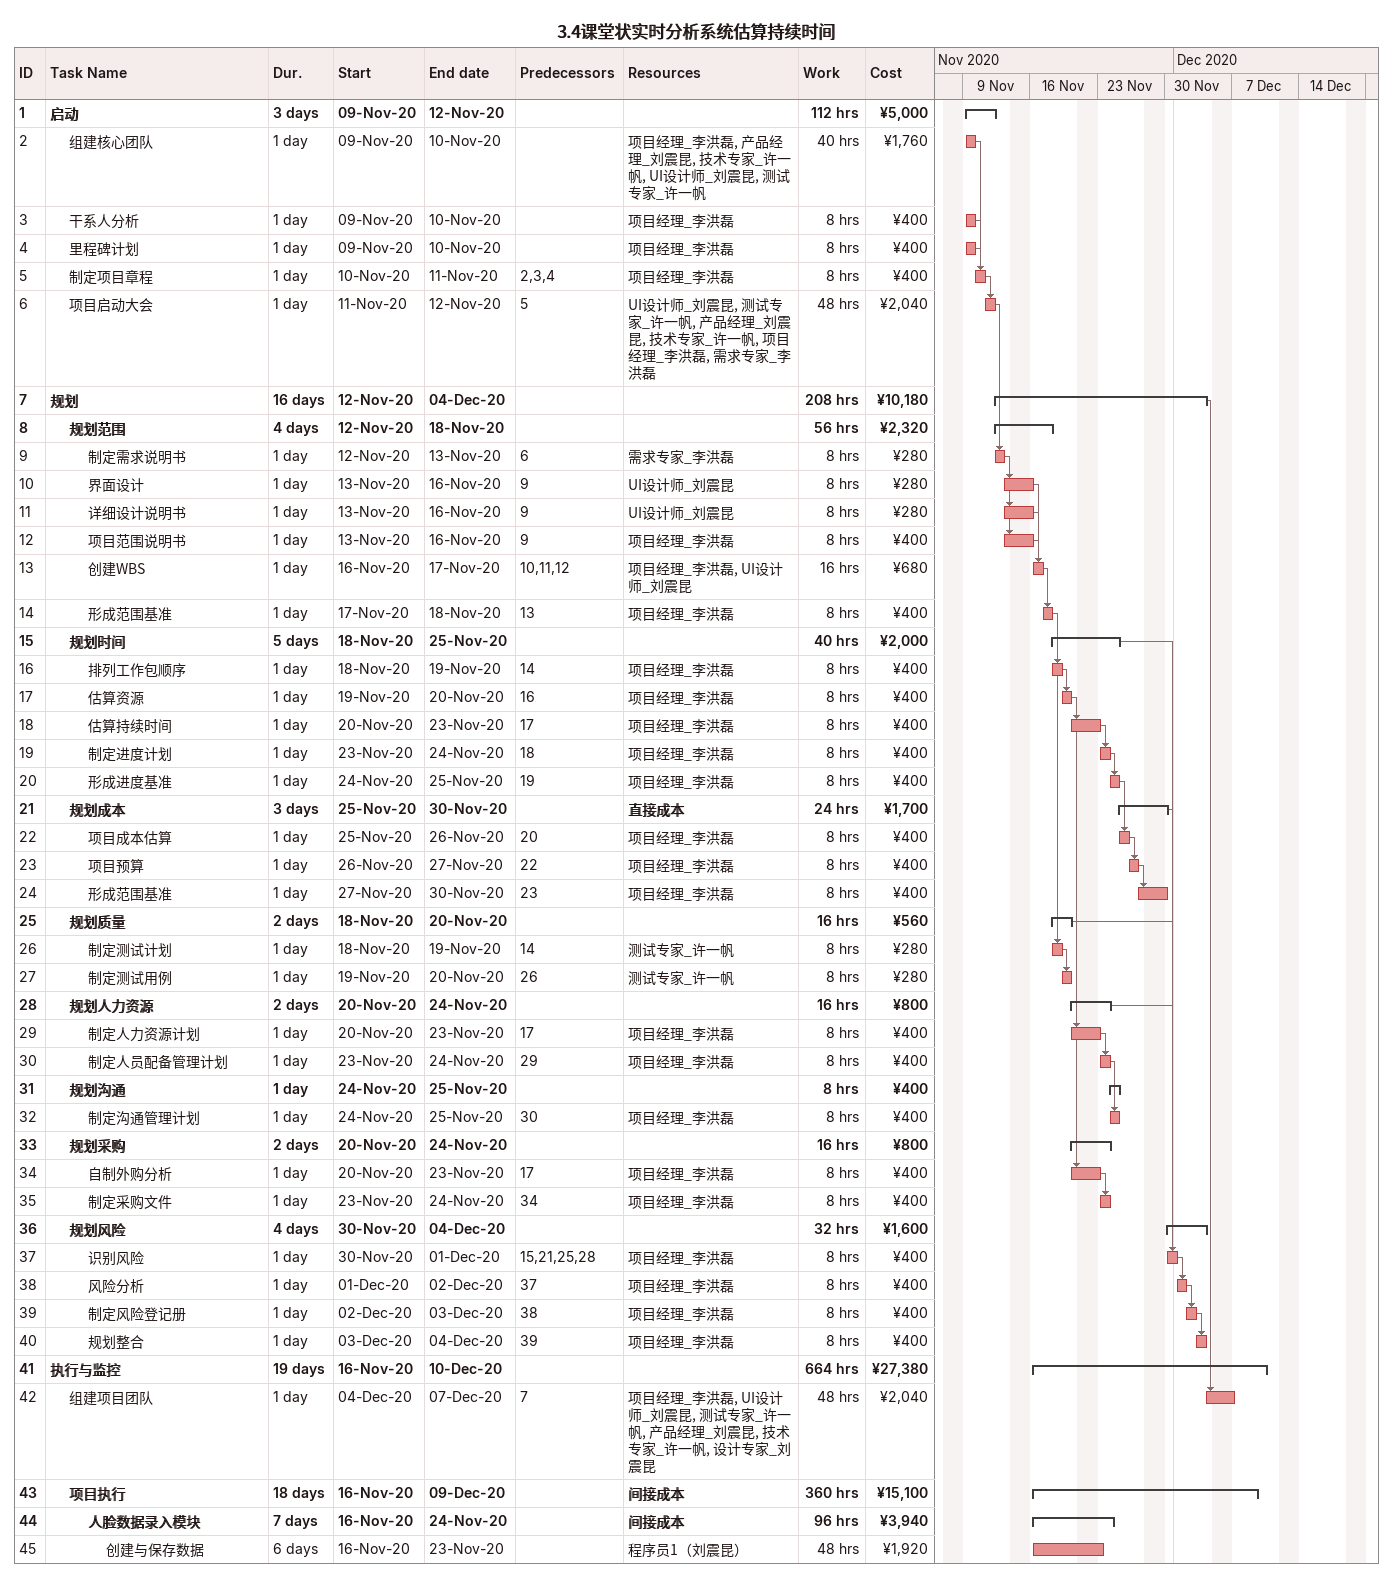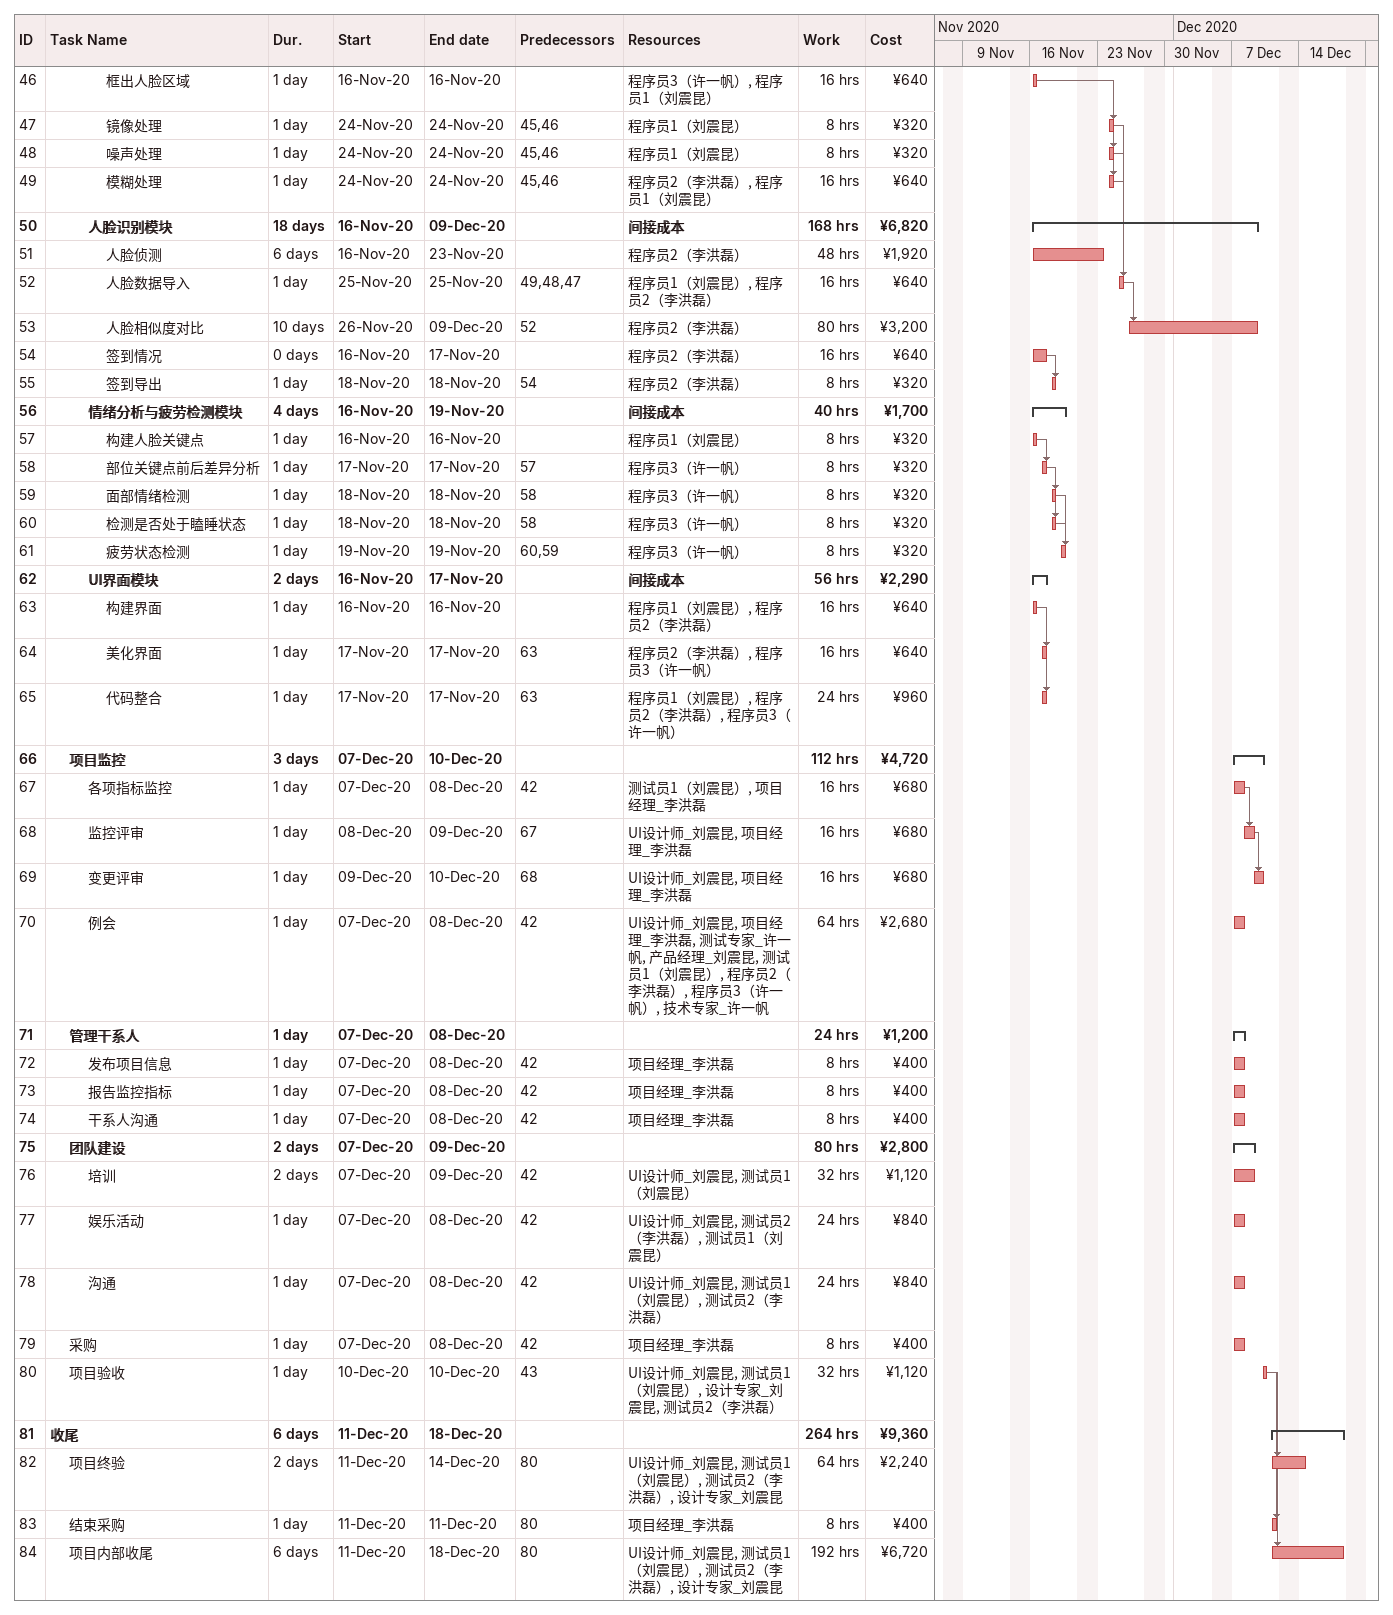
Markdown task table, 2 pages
3.4课堂状实时分析系统估算持续时间

| ID | Level | Task | Duration | Start | Finish | Predecessors | Resources | Work (h) | Cost (¥) |
|---|---|---|---|---|---|---|---|---|---|
| 1 | 1 | **启动** | 3d | 2020-11-09 | 2020-11-12 |  |  | 112 | 5000 |
| 2 | 2 | 组建核心团队 | 1d | 2020-11-09 | 2020-11-10 |  | 项目经理_李洪磊, 产品经理_刘震昆, 技术专家_许一帆, UI设计师_刘震昆, 测试专家_许一帆 | 40 | 1760 |
| 3 | 2 | 干系人分析 | 1d | 2020-11-09 | 2020-11-10 |  | 项目经理_李洪磊 | 8 | 400 |
| 4 | 2 | 里程碑计划 | 1d | 2020-11-09 | 2020-11-10 |  | 项目经理_李洪磊 | 8 | 400 |
| 5 | 2 | 制定项目章程 | 1d | 2020-11-10 | 2020-11-11 | 2, 3, 4 | 项目经理_李洪磊 | 8 | 400 |
| 6 | 2 | 项目启动大会 | 1d | 2020-11-11 | 2020-11-12 | 5 | UI设计师_刘震昆, 测试专家_许一帆, 产品经理_刘震昆, 技术专家_许一帆, 项目经理_李洪磊, 需求专家_李洪磊 | 48 | 2040 |
| 7 | 1 | **规划** | 16d | 2020-11-12 | 2020-12-04 |  |  | 208 | 10180 |
| 8 | 2 | **规划范围** | 4d | 2020-11-12 | 2020-11-18 |  |  | 56 | 2320 |
| 9 | 3 | 制定需求说明书 | 1d | 2020-11-12 | 2020-11-13 | 6 | 需求专家_李洪磊 | 8 | 280 |
| 10 | 3 | 界面设计 | 1d | 2020-11-13 | 2020-11-16 | 9 | UI设计师_刘震昆 | 8 | 280 |
| 11 | 3 | 详细设计说明书 | 1d | 2020-11-13 | 2020-11-16 | 9 | UI设计师_刘震昆 | 8 | 280 |
| 12 | 3 | 项目范围说明书 | 1d | 2020-11-13 | 2020-11-16 | 9 | 项目经理_李洪磊 | 8 | 400 |
| 13 | 3 | 创建WBS | 1d | 2020-11-16 | 2020-11-17 | 10, 11, 12 | 项目经理_李洪磊, UI设计师_刘震昆 | 16 | 680 |
| 14 | 3 | 形成范围基准 | 1d | 2020-11-17 | 2020-11-18 | 13 | 项目经理_李洪磊 | 8 | 400 |
| 15 | 2 | **规划时间** | 5d | 2020-11-18 | 2020-11-25 |  |  | 40 | 2000 |
| 16 | 3 | 排列工作包顺序 | 1d | 2020-11-18 | 2020-11-19 | 14 | 项目经理_李洪磊 | 8 | 400 |
| 17 | 3 | 估算资源 | 1d | 2020-11-19 | 2020-11-20 | 16 | 项目经理_李洪磊 | 8 | 400 |
| 18 | 3 | 估算持续时间 | 1d | 2020-11-20 | 2020-11-23 | 17 | 项目经理_李洪磊 | 8 | 400 |
| 19 | 3 | 制定进度计划 | 1d | 2020-11-23 | 2020-11-24 | 18 | 项目经理_李洪磊 | 8 | 400 |
| 20 | 3 | 形成进度基准 | 1d | 2020-11-24 | 2020-11-25 | 19 | 项目经理_李洪磊 | 8 | 400 |
| 21 | 2 | **规划成本** | 3d | 2020-11-25 | 2020-11-30 |  | 直接成本 | 24 | 1700 |
| 22 | 3 | 项目成本估算 | 1d | 2020-11-25 | 2020-11-26 | 20 | 项目经理_李洪磊 | 8 | 400 |
| 23 | 3 | 项目预算 | 1d | 2020-11-26 | 2020-11-27 | 22 | 项目经理_李洪磊 | 8 | 400 |
| 24 | 3 | 形成范围基准 | 1d | 2020-11-27 | 2020-11-30 | 23 | 项目经理_李洪磊 | 8 | 400 |
| 25 | 2 | **规划质量** | 2d | 2020-11-18 | 2020-11-20 |  |  | 16 | 560 |
| 26 | 3 | 制定测试计划 | 1d | 2020-11-18 | 2020-11-19 | 14 | 测试专家_许一帆 | 8 | 280 |
| 27 | 3 | 制定测试用例 | 1d | 2020-11-19 | 2020-11-20 | 26 | 测试专家_许一帆 | 8 | 280 |
| 28 | 2 | **规划人力资源** | 2d | 2020-11-20 | 2020-11-24 |  |  | 16 | 800 |
| 29 | 3 | 制定人力资源计划 | 1d | 2020-11-20 | 2020-11-23 | 17 | 项目经理_李洪磊 | 8 | 400 |
| 30 | 3 | 制定人员配备管理计划 | 1d | 2020-11-23 | 2020-11-24 | 29 | 项目经理_李洪磊 | 8 | 400 |
| 31 | 2 | **规划沟通** | 1d | 2020-11-24 | 2020-11-25 |  |  | 8 | 400 |
| 32 | 3 | 制定沟通管理计划 | 1d | 2020-11-24 | 2020-11-25 | 30 | 项目经理_李洪磊 | 8 | 400 |
| 33 | 2 | **规划采购** | 2d | 2020-11-20 | 2020-11-24 |  |  | 16 | 800 |
| 34 | 3 | 自制外购分析 | 1d | 2020-11-20 | 2020-11-23 | 17 | 项目经理_李洪磊 | 8 | 400 |
| 35 | 3 | 制定采购文件 | 1d | 2020-11-23 | 2020-11-24 | 34 | 项目经理_李洪磊 | 8 | 400 |
| 36 | 2 | **规划风险** | 4d | 2020-11-30 | 2020-12-04 |  |  | 32 | 1600 |
| 37 | 3 | 识别风险 | 1d | 2020-11-30 | 2020-12-01 | 15, 21, 25, 28 | 项目经理_李洪磊 | 8 | 400 |
| 38 | 3 | 风险分析 | 1d | 2020-12-01 | 2020-12-02 | 37 | 项目经理_李洪磊 | 8 | 400 |
| 39 | 3 | 制定风险登记册 | 1d | 2020-12-02 | 2020-12-03 | 38 | 项目经理_李洪磊 | 8 | 400 |
| 40 | 3 | 规划整合 | 1d | 2020-12-03 | 2020-12-04 | 39 | 项目经理_李洪磊 | 8 | 400 |
| 41 | 1 | **执行与监控** | 19d | 2020-11-16 | 2020-12-10 |  |  | 664 | 27380 |
| 42 | 2 | 组建项目团队 | 1d | 2020-12-04 | 2020-12-07 | 7 | 项目经理_李洪磊, UI设计师_刘震昆, 测试专家_许一帆, 产品经理_刘震昆, 技术专家_许一帆, 设计专家_刘震昆 | 48 | 2040 |
| 43 | 2 | **项目执行** | 18d | 2020-11-16 | 2020-12-09 |  | 间接成本 | 360 | 15100 |
| 44 | 3 | **人脸数据录入模块** | 7d | 2020-11-16 | 2020-11-24 |  | 间接成本 | 96 | 3940 |
| 45 | 4 | 创建与保存数据 | 6d | 2020-11-16 | 2020-11-23 |  | 程序员1（刘震昆） | 48 | 1920 |
| 46 | 4 | 框出人脸区域 | 1d | 2020-11-16 | 2020-11-16 |  | 程序员3（许一帆）, 程序员1（刘震昆） | 16 | 640 |
| 47 | 4 | 镜像处理 | 1d | 2020-11-24 | 2020-11-24 | 45, 46 | 程序员1（刘震昆） | 8 | 320 |
| 48 | 4 | 噪声处理 | 1d | 2020-11-24 | 2020-11-24 | 45, 46 | 程序员1（刘震昆） | 8 | 320 |
| 49 | 4 | 模糊处理 | 1d | 2020-11-24 | 2020-11-24 | 45, 46 | 程序员2（李洪磊）, 程序员1（刘震昆） | 16 | 640 |
| 50 | 3 | **人脸识别模块** | 18d | 2020-11-16 | 2020-12-09 |  | 间接成本 | 168 | 6820 |
| 51 | 4 | 人脸侦测 | 6d | 2020-11-16 | 2020-11-23 |  | 程序员2（李洪磊） | 48 | 1920 |
| 52 | 4 | 人脸数据导入 | 1d | 2020-11-25 | 2020-11-25 | 49, 48, 47 | 程序员1（刘震昆）, 程序员2（李洪磊） | 16 | 640 |
| 53 | 4 | 人脸相似度对比 | 10d | 2020-11-26 | 2020-12-09 | 52 | 程序员2（李洪磊） | 80 | 3200 |
| 54 | 4 | 签到情况 | 0d | 2020-11-16 | 2020-11-17 |  | 程序员2（李洪磊） | 16 | 640 |
| 55 | 4 | 签到导出 | 1d | 2020-11-18 | 2020-11-18 | 54 | 程序员2（李洪磊） | 8 | 320 |
| 56 | 3 | **情绪分析与疲劳检测模块** | 4d | 2020-11-16 | 2020-11-19 |  | 间接成本 | 40 | 1700 |
| 57 | 4 | 构建人脸关键点 | 1d | 2020-11-16 | 2020-11-16 |  | 程序员1（刘震昆） | 8 | 320 |
| 58 | 4 | 部位关键点前后差异分析 | 1d | 2020-11-17 | 2020-11-17 | 57 | 程序员3（许一帆） | 8 | 320 |
| 59 | 4 | 面部情绪检测 | 1d | 2020-11-18 | 2020-11-18 | 58 | 程序员3（许一帆） | 8 | 320 |
| 60 | 4 | 检测是否处于瞌睡状态 | 1d | 2020-11-18 | 2020-11-18 | 58 | 程序员3（许一帆） | 8 | 320 |
| 61 | 4 | 疲劳状态检测 | 1d | 2020-11-19 | 2020-11-19 | 60, 59 | 程序员3（许一帆） | 8 | 320 |
| 62 | 3 | **UI界面模块** | 2d | 2020-11-16 | 2020-11-17 |  | 间接成本 | 56 | 2290 |
| 63 | 4 | 构建界面 | 1d | 2020-11-16 | 2020-11-16 |  | 程序员1（刘震昆）, 程序员2（李洪磊） | 16 | 640 |
| 64 | 4 | 美化界面 | 1d | 2020-11-17 | 2020-11-17 | 63 | 程序员2（李洪磊）, 程序员3（许一帆） | 16 | 640 |
| 65 | 4 | 代码整合 | 1d | 2020-11-17 | 2020-11-17 | 63 | 程序员1（刘震昆）, 程序员2（李洪磊）, 程序员3（许一帆） | 24 | 960 |
| 66 | 2 | **项目监控** | 3d | 2020-12-07 | 2020-12-10 |  |  | 112 | 4720 |
| 67 | 3 | 各项指标监控 | 1d | 2020-12-07 | 2020-12-08 | 42 | 测试员1（刘震昆）, 项目经理_李洪磊 | 16 | 680 |
| 68 | 3 | 监控评审 | 1d | 2020-12-08 | 2020-12-09 | 67 | UI设计师_刘震昆, 项目经理_李洪磊 | 16 | 680 |
| 69 | 3 | 变更评审 | 1d | 2020-12-09 | 2020-12-10 | 68 | UI设计师_刘震昆, 项目经理_李洪磊 | 16 | 680 |
| 70 | 3 | 例会 | 1d | 2020-12-07 | 2020-12-08 | 42 | UI设计师_刘震昆, 项目经理_李洪磊, 测试专家_许一帆, 产品经理_刘震昆, 测试员1（刘震昆）, 程序员2（李洪磊）, 程序员3（许一帆）, 技术专家_许一帆 | 64 | 2680 |
| 71 | 2 | **管理干系人** | 1d | 2020-12-07 | 2020-12-08 |  |  | 24 | 1200 |
| 72 | 3 | 发布项目信息 | 1d | 2020-12-07 | 2020-12-08 | 42 | 项目经理_李洪磊 | 8 | 400 |
| 73 | 3 | 报告监控指标 | 1d | 2020-12-07 | 2020-12-08 | 42 | 项目经理_李洪磊 | 8 | 400 |
| 74 | 3 | 干系人沟通 | 1d | 2020-12-07 | 2020-12-08 | 42 | 项目经理_李洪磊 | 8 | 400 |
| 75 | 2 | **团队建设** | 2d | 2020-12-07 | 2020-12-09 |  |  | 80 | 2800 |
| 76 | 3 | 培训 | 2d | 2020-12-07 | 2020-12-09 | 42 | UI设计师_刘震昆, 测试员1（刘震昆） | 32 | 1120 |
| 77 | 3 | 娱乐活动 | 1d | 2020-12-07 | 2020-12-08 | 42 | UI设计师_刘震昆, 测试员2（李洪磊）, 测试员1（刘震昆） | 24 | 840 |
| 78 | 3 | 沟通 | 1d | 2020-12-07 | 2020-12-08 | 42 | UI设计师_刘震昆, 测试员1（刘震昆）, 测试员2（李洪磊） | 24 | 840 |
| 79 | 2 | 采购 | 1d | 2020-12-07 | 2020-12-08 | 42 | 项目经理_李洪磊 | 8 | 400 |
| 80 | 2 | 项目验收 | 1d | 2020-12-10 | 2020-12-10 | 43 | UI设计师_刘震昆, 测试员1（刘震昆）, 设计专家_刘震昆, 测试员2（李洪磊） | 32 | 1120 |
| 81 | 1 | **收尾** | 6d | 2020-12-11 | 2020-12-18 |  |  | 264 | 9360 |
| 82 | 2 | 项目终验 | 2d | 2020-12-11 | 2020-12-14 | 80 | UI设计师_刘震昆, 测试员1（刘震昆）, 测试员2（李洪磊）, 设计专家_刘震昆 | 64 | 2240 |
| 83 | 2 | 结束采购 | 1d | 2020-12-11 | 2020-12-11 | 80 | 项目经理_李洪磊 | 8 | 400 |
| 84 | 2 | 项目内部收尾 | 6d | 2020-12-11 | 2020-12-18 | 80 | UI设计师_刘震昆, 测试员1（刘震昆）, 测试员2（李洪磊）, 设计专家_刘震昆 | 192 | 6720 |
